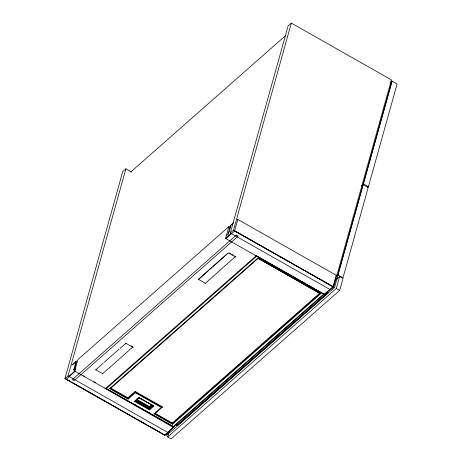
<?xml version="1.0" encoding="UTF-8"?>
<svg xmlns="http://www.w3.org/2000/svg" width="462" height="462" viewBox="0 0 462 462"><rect width="100%" height="100%" fill="white"/><g stroke="black" fill="none" stroke-linecap="round" stroke-linejoin="round"><path stroke-width="0.69" d="M135.17 391.458L127.939 397.834L128.107 399.093L135.337 392.717L135.17 391.458L162.497 406.958L161.296 407.444L154.065 413.813L172.511 424.278L320.668 293.774L257.819 258.125L109.661 388.629L128.107 399.093M137.457 398.718L135.903 400.08L149.567 407.831L149.399 406.572L137.104 399.601M320.668 293.774L319.779 293.151L172.343 423.019L172.511 424.278M168.584 431.265L168.197 432.651L165.009 435.458L64.905 378.678L122.719 171.604L125.907 168.797L131.537 171.991M64.905 378.678L68.087 375.877L125.907 168.797M73.712 369.947L76.103 361.388L76.704 361.145L74.394 369.427L73.712 369.947L75.941 368.272L75.525 368.353L74.752 371.113L69.133 376.062M74.659 371.194L77.899 359.598L228.956 226.547L230.209 227.258M95.657 370.01L103.315 363.057M102.489 373.885L132.883 346.91L131.017 345.853M125.97 343.312L120.097 348.279M208.137 270.732L198.314 279.591L228.39 252.812L235.903 257.074M205.145 283.466L235.539 256.485M167.065 433.396L166.482 435.481L334.517 287.474L392.105 81.225L389.945 83.125M335.25 280.394L339.576 276.588L342.989 278.522L339.674 290.396L171.079 438.9L167.666 436.965L169.323 431.029M228.956 226.547L225.623 238.225L225.889 238.692L324.26 294.485L332.34 287.659M174.191 425.918L173.81 427.298L167.677 432.692M233.766 222.517L230.596 225.312L228.263 234.107L228.523 233.668L226.397 235.464M228.713 232.981L229.291 230.908M229.678 229.527L230.833 225.387L232.848 223.614M230.319 232.981L288.132 25.907L291.32 23.1L391.424 79.88L333.61 286.954L330.422 289.761L230.319 232.981L233.501 230.174L291.32 23.1M334.852 281.433L333.362 286.758L234.309 230.578M335.221 280.099L335.782 278.101M337.826 274.878L363.034 184.592L368.191 187.52L342.983 277.806L337.826 274.878L336.203 276.311M362.179 184.719L363.265 183.766L391.938 81.058L397.095 83.98L368.422 186.694L367.336 187.641M167.666 436.965L336.261 288.461L339.576 276.588M231.243 233.275L225.623 238.225L225.889 238.692L234.569 231.046L237.884 219.173M104.724 387.849L173.648 426.94L164.709 435.025L66.233 379.111L70.617 381.6M255.861 255.636L324.26 294.485L332.946 286.838L336.261 274.965M175.785 424.509L177.038 425.219L327.367 292.804L328.569 292.319L177.31 425.554L176.062 424.849M130.758 171.991L285.476 35.713M390.858 82.011L391.938 81.058M71.876 365.113L76.103 361.388M72.673 364.697L76.704 361.145M66.337 379.233L75.277 371.148L74.752 371.113L173.389 427.379L173.81 427.298L173.648 426.94M104.4 362.104L119.011 349.232M209.76 269.3L211.925 267.394M213.005 266.441L227.622 253.569M256.133 255.827L105.833 388.213L173.747 426.732L324.59 293.867M106.526 388.421L256.855 256.006L305.659 283.691M258.298 258.281L110.441 388.519L109.661 388.629M361.411 186.024L363.034 184.592M134.477 401.391L138.814 397.568L153.846 406.092L149.503 409.915L134.477 401.391L135.256 401.282L139.085 397.909L153.846 406.092M149.399 406.572L151.813 404.446M152.015 405.093L149.584 407.236L136.319 399.711M151.27 405.913L149.723 407.276L149.503 409.915M149.567 407.831L152.668 405.099M152.951 405.474L149.336 408.662L135.672 400.912L135.256 401.282L149.318 409.257L153.147 405.884L150.468 404.065M162.497 406.958L154.845 413.698L154.065 413.813M173.475 426.391L323.804 293.982L317.55 290.431M166.147 434.043L164.709 435.025M237.468 219.254L336.521 275.439M324.157 294.369L324.682 294.404M363.265 183.766L368.422 186.694M233.501 230.174L333.61 286.954M336.261 288.461L339.674 290.396M234.569 231.046L332.946 286.838M326.905 291.984L328.153 292.689M326.12 292.094L327.367 292.804M306.912 284.396L316.297 289.72M258.922 258.639L266.453 262.907M267.706 263.617L269.589 264.686M270.842 265.396L272.101 266.106M273.354 266.822L280.255 270.732M281.508 271.448L282.761 272.158M284.02 272.869L285.903 273.937M287.156 274.647L290.921 276.784M292.175 277.495L294.057 278.563M295.31 279.273L296.564 279.984M297.823 280.7L304.724 284.609M305.977 285.325L319.779 293.151M229.325 252.962L230.567 253.667M231.808 254.371L233.05 255.076M198.394 279.314L205.226 283.189M125.733 343.231L133.252 347.493M95.738 369.733L102.57 373.608M162.081 407.328L135.158 392.059L127.922 398.429L110.441 388.519L110.857 388.144L127.939 397.834M135.337 392.717L161.296 407.444M140.535 398.429L146.743 401.952M147.984 402.656L149.226 403.361M176.259 424.659L177.512 425.369L177.038 425.219M172.343 423.019L155.261 413.328L154.845 413.698L172.326 423.614L319.975 293.561L257.819 258.125M114.553 393.162L115.8 393.867M135.118 404.822L136.359 405.526M138.23 406.589L139.478 407.293M141.343 408.356L142.591 409.061M145.709 410.828L146.951 411.538M148.822 412.595L150.069 413.299M151.94 414.362L153.182 415.067M159.413 418.601L160.66 419.311M172.499 426.022L173.747 426.732M83.42 375.768L84.673 376.478M94.075 381.808L95.328 382.519M68.087 375.877L168.197 432.651M71.87 382.311L78.765 386.22M80.018 386.931L81.272 387.641M82.525 388.351L89.414 392.261M90.668 392.971L95.056 395.46M96.31 396.171L97.563 396.881M99.44 397.949L105.706 401.501M106.959 402.211L108.841 403.28M110.095 403.99L111.348 404.7M112.601 405.411L119.491 409.32M120.744 410.031L121.997 410.741M123.25 411.451L125.127 412.52M126.38 413.23L130.14 415.361M131.393 416.071L133.275 417.14M134.529 417.85L135.782 418.56M137.035 419.271L143.925 423.18M145.178 423.891L146.431 424.601M147.684 425.311L154.579 429.221M155.833 429.931L160.216 432.42M161.469 433.131L163.975 434.551M138.814 397.568L139.085 397.909M236.319 235.164L72.401 379.545L74.22 380.572L238.138 236.198L236.319 235.164"/></g></svg>
